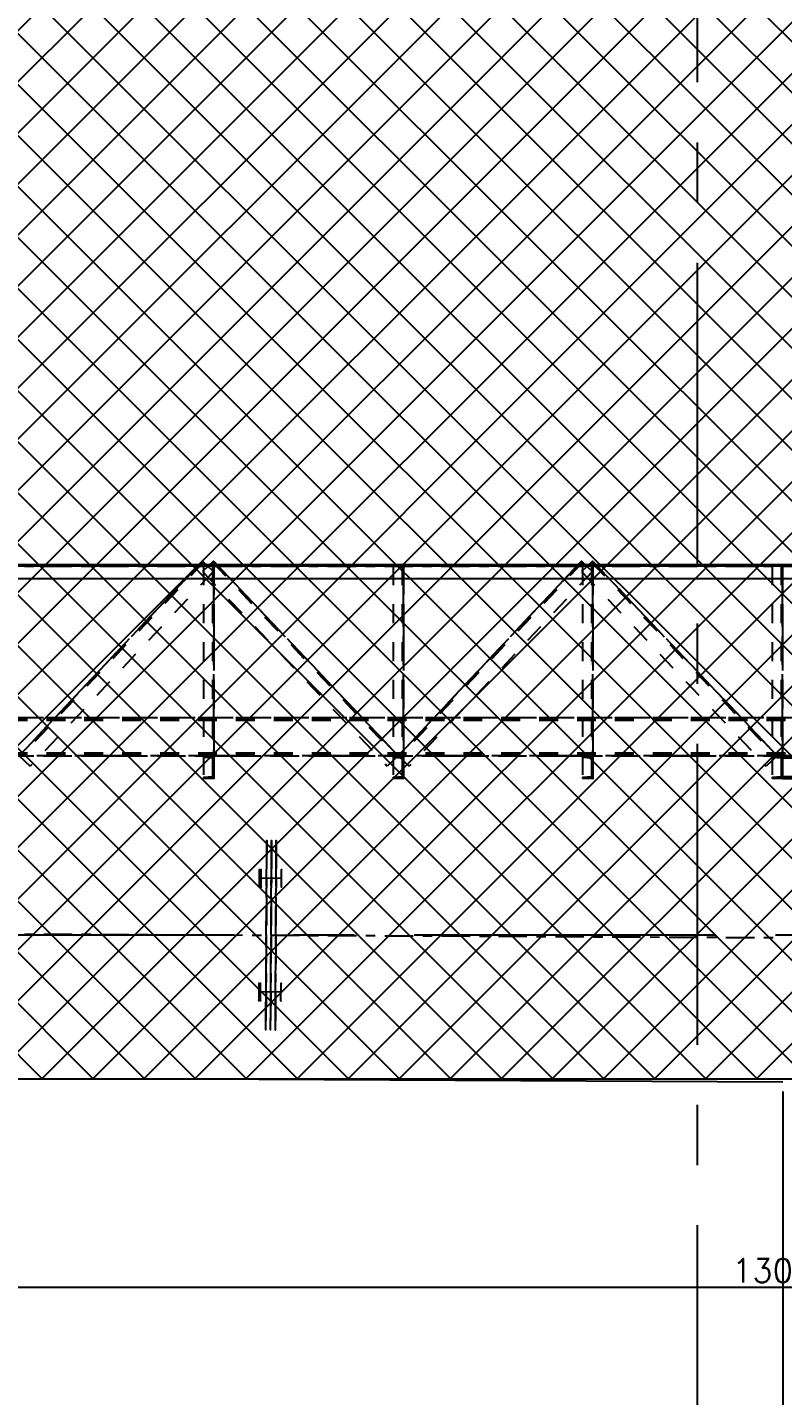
# Model space of a CAD drawing. Header units: millimetres. Extents: x 2368 to 8313, y 7493 to 11698.
# Drawn here: x 5136.9 to 5216.6, y 11022.9 to 11167.3 of the extents above; entities that cross this region are included whole.
import ezdxf

# ---------------------------------------------------------------- set-up
doc = ezdxf.new("R2010")
doc.units = ezdxf.units.MM
for name, pattern in [('CENTER', [50.8, 31.75, -6.35, 6.35, -6.35]), ('XKITLINE00', [0]), ('XKITLINE02', [4, 2, -2]), ('XKITLINE03', [6, 3, -1, 1, -1])]:
    doc.linetypes.add(name, pattern=pattern)
doc.styles.add('ROMANS', font='romans.shx')
doc.dimstyles.new('MD300', dxfattribs={"dimtxt": 2.5, "dimasz": 2.5, "dimexe": 1, "dimexo": 1, "dimgap": 0.5, "dimtad": 1, "dimdec": 1, "dimlfac": 50, "dimrnd": 0.5, "dimdsep": 46, "dimtxsty": 'ROMANS', "dimcen": 1, "dimclrd": 146, "dimclre": 146, "dimclrt": 30, "dimadec": 1, "dimazin": 2, "dimtfac": 1, "dimtdec": 1, "dimtmove": 0, "dimatfit": 1, "dimfxl": 1, "dimtolj": 1, "dimtzin": 0, "dimlwd": -1, "dimlwe": -1, "dimarcsym": 0})

# ---------------------------------------------------------------- blocks, each defined once
blk = doc.blocks.new('*D28')
at = {"color": 146, "transparency": 16777216}
for p, q in [((4264.13, 11249.2), (4264.13, 10991.04)), ((5216.59, 11054.98), (5216.59, 10991.04)), ((5214.09, 10992.04), (4266.63, 10992.04))]:
    blk.add_line(p, q, dxfattribs=at)
for points in [[(4266.63, 10992.45), (4266.63, 10991.62), (4264.13, 10992.04)], [(5214.09, 10992.45), (5214.09, 10991.62), (5216.59, 10992.04)]]:
    blk.add_solid(points, dxfattribs=at)
at = {"layer": 'Defpoints', "color": 0, "transparency": 16777216}
for p in [(4264.13, 11250.2), (5216.59, 11055.98), (4264.13, 10992.04)]:
    blk.add_point(p, dxfattribs=at)
at = {"color": 30, "transparency": 16777216, "insert": (4740.36, 10993.79), "char_height": 2.5, "attachment_point": 5, "style": 'ROMANS'}
blk.add_mtext('\\A1;47623', dxfattribs=at)
blk = doc.blocks.new('*D36')
at = {"color": 146, "transparency": 16777216}
for p, q in [((3888.59, 11276.27), (3888.59, 10979.26)), ((5216.59, 11054.98), (5216.59, 10979.26)), ((3891.09, 10980.26), (5214.09, 10980.26))]:
    blk.add_line(p, q, dxfattribs=at)
for points in [[(3891.09, 10980.68), (3891.09, 10979.85), (3888.59, 10980.26)], [(5214.09, 10980.68), (5214.09, 10979.85), (5216.59, 10980.26)]]:
    blk.add_solid(points, dxfattribs=at)
at = {"layer": 'Defpoints', "color": 0, "transparency": 16777216}
for p in [(3888.59, 11277.27), (5216.59, 11055.98), (5216.59, 10980.26)]:
    blk.add_point(p, dxfattribs=at)
at = {"color": 30, "transparency": 16777216, "insert": (4552.59, 10982.01), "char_height": 2.5, "attachment_point": 5, "style": 'ROMANS'}
blk.add_mtext('\\A1;66400', dxfattribs=at)
blk = doc.blocks.new('*D38')
at = {"color": 146, "transparency": 16777216}
for p, q in [((3888.58, 11276.27), (3888.58, 10968.16)), ((6544.59, 11276.27), (6544.59, 10968.16)), ((6542.09, 10969.16), (3891.08, 10969.16))]:
    blk.add_line(p, q, dxfattribs=at)
for points in [[(3891.08, 10969.58), (3891.08, 10968.75), (3888.58, 10969.16)], [(6542.09, 10969.58), (6542.09, 10968.75), (6544.59, 10969.16)]]:
    blk.add_solid(points, dxfattribs=at)
at = {"layer": 'Defpoints', "color": 0, "transparency": 16777216}
for p in [(3888.58, 11277.27), (6544.59, 11277.27), (3888.58, 10969.16)]:
    blk.add_point(p, dxfattribs=at)
at = {"color": 30, "transparency": 16777216, "insert": (5216.59, 10970.91), "char_height": 2.5, "attachment_point": 5, "style": 'ROMANS'}
blk.add_mtext('\\A1;132800', dxfattribs=at)
blk = doc.blocks.new('*D44')
at = {"color": 146, "transparency": 16777216}
for p, q in [((5086.59, 11055.61), (5086.59, 11033.33)), ((5346.59, 11055.28), (5346.59, 11033.33)), ((5089.09, 11034.33), (5344.09, 11034.33))]:
    blk.add_line(p, q, dxfattribs=at)
for points in [[(5089.09, 11034.75), (5089.09, 11033.92), (5086.59, 11034.33)], [(5344.09, 11034.75), (5344.09, 11033.92), (5346.59, 11034.33)]]:
    blk.add_solid(points, dxfattribs=at)
at = {"layer": 'Defpoints', "color": 0, "transparency": 16777216}
for p in [(5086.59, 11056.61), (5346.59, 11056.28), (5346.59, 11034.33)]:
    blk.add_point(p, dxfattribs=at)
at = {"color": 30, "transparency": 16777216, "insert": (5216.59, 11036.08), "char_height": 2.5, "attachment_point": 5, "style": 'ROMANS'}
blk.add_mtext('\\A1;13000', dxfattribs=at)

msp = doc.modelspace()

# ---------------------------------------------------------------- hatches: boundary and pattern name
h = msp.add_hatch()
h.set_pattern_fill('ANSI37', color=1, scale=1.2, style=0)
h.set_pattern_definition([(45, (2834.9725, 7335.82), (-2.6940768, 2.6940768), []), (135, (2834.9725, 7335.82), (-2.6940768, -2.6940768), [])])
h.paths.add_polyline_path([(5346.5882, 11056.2805), (5346.5882, 11216.2805), (5086.5882, 11216.2805), (5086.5882, 11056.2805)])

# ---------------------------------------------------------------- linework, layer by layer
at = {"color": 6, "linetype": 'CENTER'}
for p, q in [((5207.5882, 10907.5139), (5207.5882, 11495.735)), ((3247.3048, 11071.5205), (7181.1218, 11071.5205))]:
    msp.add_line(p, q, dxfattribs=at)
at = {"color": 3, "linetype": 'XKITLINE02'}
for p, q in [((5368.572, 11110.5862), (5060.5555, 11110.5862)), ((5216.5592, 11110.5862), (5060.5555, 11110.5862)), ((5368.572, 11110.4162), (5060.5555, 11110.4162)), ((5216.5592, 11110.4162), (5060.5555, 11110.4162)), ((5346.5882, 11110.5862), (5086.5882, 11110.5862)), ((5155.3565, 11110.9644), (5136.0091, 11090.4162)), ((5155.3565, 11110.9644), (5136.0091, 11090.4162)), ((5155.473, 11110.8547), (5136.1256, 11090.3065)), ((5155.473, 11110.8547), (5136.1256, 11090.3065)), ((5156.5214, 11109.8675), (5137.174, 11089.3193)), ((5156.5214, 11109.8675), (5137.174, 11089.3193)), ((5155.3565, 11110.9644), (5156.5214, 11109.8675)), ((5155.3565, 11110.9644), (5156.5214, 11109.8675)), ((5156.5192, 11110.9666), (5155.3582, 11109.8656)), ((5155.3582, 11109.8656), (5174.8482, 11089.3151)), ((5156.5192, 11110.9666), (5155.3583, 11109.8656)), ((5155.3583, 11109.8656), (5174.8482, 11089.3151)), ((5155.4591, 11110.4161), (5155.4592, 11088.0162)), ((5155.4591, 11110.4161), (5155.4591, 11088.0161)), ((5156.5591, 11110.4161), (5155.4591, 11110.4161)), ((5156.5592, 11110.4161), (5155.4592, 11110.4161)), ((5156.4031, 11110.8565), (5175.893, 11090.306)), ((5156.4031, 11110.8565), (5175.893, 11090.306)), ((5156.4191, 11110.4161), (5156.4192, 11088.0162)), ((5156.4191, 11110.4161), (5156.4191, 11088.0161)), ((5156.5192, 11110.9666), (5176.0091, 11090.4161)), ((5156.5192, 11110.9666), (5176.0091, 11090.4161)), ((5156.5591, 11110.4161), (5156.5592, 11088.0162)), ((5156.5591, 11110.4161), (5156.5591, 11088.0161)), ((5175.4591, 11110.4161), (5175.4592, 11088.0162)), ((5175.4591, 11110.4161), (5175.4591, 11088.0161)), ((5176.5591, 11110.4161), (5175.4591, 11110.4161)), ((5176.5592, 11110.4161), (5175.4592, 11110.4161)), ((5195.3565, 11110.9644), (5176.0091, 11090.4162)), ((5195.3565, 11110.9644), (5176.0091, 11090.4162)), ((5195.473, 11110.8547), (5176.1256, 11090.3065)), ((5195.473, 11110.8547), (5176.1256, 11090.3065)), ((5176.4191, 11110.4161), (5176.4192, 11088.0162)), ((5176.4191, 11110.4161), (5176.4191, 11088.0161)), ((5176.5591, 11110.4161), (5176.5592, 11088.0162)), ((5176.5591, 11110.4161), (5176.5591, 11088.0161)), ((5196.5214, 11109.8675), (5177.174, 11089.3193)), ((5196.5214, 11109.8675), (5177.174, 11089.3193)), ((5195.3565, 11110.9644), (5196.5214, 11109.8675)), ((5195.3565, 11110.9644), (5196.5214, 11109.8675)), ((5196.5192, 11110.9667), (5195.3582, 11109.8656)), ((5195.3582, 11109.8656), (5214.8482, 11089.3151)), ((5196.5192, 11110.9667), (5195.3583, 11109.8656)), ((5195.3583, 11109.8656), (5214.8482, 11089.3151)), ((5195.4591, 11110.4161), (5195.4591, 11088.0161)), ((5196.5591, 11110.4161), (5195.4591, 11110.4161)), ((5195.4591, 11110.4161), (5195.4592, 11088.0162)), ((5196.5592, 11110.4161), (5195.4592, 11110.4161)), ((5196.4031, 11110.8566), (5215.893, 11090.3061)), ((5196.4031, 11110.8566), (5215.893, 11090.3061)), ((5196.4191, 11110.4161), (5196.4191, 11088.0161)), ((5196.4191, 11110.4161), (5196.4192, 11088.0162)), ((5196.5192, 11110.9667), (5216.0091, 11090.4162)), ((5196.5192, 11110.9667), (5216.0091, 11090.4162)), ((5196.5591, 11110.4161), (5196.5591, 11088.0161)), ((5196.5591, 11110.4161), (5196.5592, 11088.0162)), ((5215.4591, 11110.4161), (5215.4591, 11088.0161)), ((5216.5591, 11110.4161), (5215.4591, 11110.4161)), ((5215.4591, 11110.4161), (5215.4592, 11088.0162)), ((5216.5592, 11110.4161), (5215.4592, 11110.4161)), ((5216.4191, 11110.4161), (5216.4191, 11088.0161)), ((5216.4191, 11110.4161), (5216.4192, 11088.0162)), ((5216.5591, 11110.4161), (5216.5591, 11088.0161)), ((5216.5591, 11110.4161), (5216.5592, 11088.0162)), ((5216.5592, 11110.5862), (5216.5592, 11109.0862)), ((5216.5592, 11110.5862), (5216.5592, 11109.0862)), ((5216.5592, 11110.5862), (5216.5592, 11110.5862)), ((5216.5592, 11110.4162), (5216.5592, 11109.0862)), ((5216.5592, 11110.4162), (5216.5592, 11110.4162)), ((5368.572, 11109.0862), (5060.5555, 11109.0862)), ((5216.5592, 11109.0862), (5060.5555, 11109.0862)), ((5346.5882, 11109.0862), (5086.5882, 11109.0862)), ((5368.8773, 11094.4162), (5060.5555, 11094.4162)), ((5368.8773, 11094.4162), (5060.5555, 11094.4162)), ((5368.8773, 11094.2462), (5060.5555, 11094.2462)), ((5368.8773, 11094.2462), (5060.5555, 11094.2462)), ((5368.8773, 11094.1398), (5060.5555, 11094.1398)), ((5368.8773, 11094.1398), (5060.5555, 11094.1398)), ((5346.5882, 11094.4162), (5086.5882, 11094.4162)), ((5368.8773, 11090.6926), (5060.5555, 11090.6926)), ((5368.8773, 11090.6926), (5060.5555, 11090.6926)), ((5368.8773, 11090.5862), (5060.5555, 11090.5862)), ((5368.8773, 11090.5862), (5060.5555, 11090.5862)), ((5364.6959, 11090.4162), (5060.5555, 11090.4162)), ((5368.8773, 11090.4162), (5060.5555, 11090.4162)), ((5086.5882, 11090.4162), (5346.5882, 11090.4162)), ((5136.0091, 11090.4162), (5137.174, 11089.3193)), ((5136.0091, 11090.4162), (5137.174, 11089.3193)), ((5155.4591, 11090.4162), (5155.4591, 11090.2802)), ((5156.5591, 11090.4162), (5155.4591, 11090.4162)), ((5155.4591, 11090.4162), (5155.4591, 11090.2802)), ((5155.4591, 11090.2802), (5156.4191, 11090.2034)), ((5155.4591, 11090.2802), (5155.4591, 11090.2802)), ((5155.4591, 11090.2802), (5156.4191, 11090.2034)), ((5156.4191, 11090.2034), (5156.4191, 11088.229)), ((5156.4191, 11090.2034), (5156.4191, 11090.2034)), ((5156.4191, 11090.2034), (5156.4191, 11088.229)), ((5156.5591, 11090.4162), (5156.5591, 11088.0161)), ((5156.5591, 11090.4162), (5156.5591, 11088.0161)), ((5176.0091, 11090.4161), (5174.8482, 11089.3151)), ((5176.0091, 11090.4161), (5174.8482, 11089.3151)), ((5175.4591, 11090.4162), (5175.4591, 11090.2802)), ((5176.5591, 11090.4162), (5175.4591, 11090.4162)), ((5175.4591, 11090.4162), (5175.4591, 11090.2802)), ((5175.4591, 11090.2802), (5176.4191, 11090.2034)), ((5175.4591, 11090.2802), (5175.4591, 11090.2802)), ((5175.4591, 11090.2802), (5176.4191, 11090.2034)), ((5176.0091, 11090.4162), (5177.174, 11089.3193)), ((5176.0091, 11090.4162), (5177.174, 11089.3193)), ((5176.4191, 11090.2034), (5176.4191, 11088.229)), ((5176.4191, 11090.2034), (5176.4191, 11090.2034)), ((5176.4191, 11090.2034), (5176.4191, 11088.229)), ((5176.5591, 11090.4162), (5176.5591, 11088.0161)), ((5176.5591, 11090.4162), (5176.5591, 11088.0161)), ((5195.4591, 11090.4162), (5195.4591, 11090.2802)), ((5196.5591, 11090.4162), (5195.4591, 11090.4162)), ((5195.4591, 11090.4162), (5195.4591, 11090.2802)), ((5195.4591, 11090.2802), (5196.4191, 11090.2034)), ((5195.4591, 11090.2802), (5195.4591, 11090.2802)), ((5195.4591, 11090.2802), (5196.4191, 11090.2034)), ((5196.4191, 11090.2034), (5196.4191, 11088.229)), ((5196.4191, 11090.2034), (5196.4191, 11090.2034)), ((5196.4191, 11090.2034), (5196.4191, 11088.229)), ((5196.5591, 11090.4162), (5196.5591, 11088.0161)), ((5196.5591, 11090.4162), (5196.5591, 11088.0161)), ((5216.0091, 11090.4162), (5214.8482, 11089.3151)), ((5216.0091, 11090.4162), (5214.8482, 11089.3151)), ((5215.4591, 11090.4162), (5215.4591, 11090.2802)), ((5216.5593, 11090.4162), (5215.4591, 11090.4162)), ((5215.4591, 11090.2802), (5216.4191, 11090.2034)), ((5215.4591, 11090.2802), (5215.4593, 11090.2802)), ((5215.4593, 11090.4162), (5215.4593, 11090.2802)), ((5215.4593, 11090.2802), (5216.4193, 11090.2034)), ((5216.4191, 11090.2034), (5216.4191, 11088.229)), ((5216.4191, 11090.2034), (5216.4193, 11090.2034)), ((5216.4193, 11090.2034), (5216.4193, 11088.229)), ((5216.5591, 11090.4162), (5216.5591, 11088.0161)), ((5216.5593, 11090.4162), (5216.5593, 11090.2034)), ((5216.5593, 11090.4162), (5216.5593, 11088.0161)), ((5216.5593, 11090.4162), (5236.5593, 11090.4162)), ((5216.5593, 11090.4162), (5216.5593, 11088.0161)), ((5216.5593, 11090.2802), (5236.5593, 11090.2802)), ((5216.5593, 11090.2034), (5236.5593, 11090.2034)), ((5155.4591, 11088.1522), (5156.4191, 11088.229)), ((5155.4591, 11088.1522), (5156.4191, 11088.229)), ((5155.4591, 11088.1522), (5155.4591, 11088.0161)), ((5155.4591, 11088.1522), (5155.4591, 11088.1522)), ((5155.4591, 11088.1522), (5155.4591, 11088.0161)), ((5156.4191, 11088.229), (5156.4191, 11088.229)), ((5175.4591, 11088.1522), (5176.4191, 11088.229)), ((5175.4591, 11088.1522), (5176.4191, 11088.229)), ((5175.4591, 11088.1522), (5175.4591, 11088.0161)), ((5175.4591, 11088.1522), (5175.4591, 11088.1522)), ((5175.4591, 11088.1522), (5175.4591, 11088.0161)), ((5176.4191, 11088.229), (5176.4191, 11088.229)), ((5195.4591, 11088.1522), (5196.4191, 11088.229)), ((5195.4591, 11088.1522), (5196.4191, 11088.229)), ((5195.4591, 11088.1522), (5195.4591, 11088.0161)), ((5195.4591, 11088.1522), (5195.4591, 11088.1522)), ((5195.4591, 11088.1522), (5195.4591, 11088.0161)), ((5196.4191, 11088.229), (5196.4191, 11088.229)), ((5215.4591, 11088.1522), (5216.4191, 11088.229)), ((5215.4591, 11088.1522), (5215.4591, 11088.0161)), ((5215.4591, 11088.1522), (5215.4593, 11088.1522)), ((5215.4593, 11088.1522), (5216.4193, 11088.229)), ((5215.4593, 11088.1522), (5215.4593, 11088.0161)), ((5216.4191, 11088.229), (5216.4193, 11088.229)), ((5216.5593, 11088.229), (5236.5593, 11088.229)), ((5216.5593, 11088.1522), (5236.5593, 11088.1522)), ((5156.5591, 11088.0161), (5155.4591, 11088.0161)), ((5156.5591, 11088.0161), (5155.4591, 11088.0161)), ((5156.5592, 11088.0162), (5155.4592, 11088.0162)), ((5176.5591, 11088.0161), (5175.4591, 11088.0161)), ((5176.5591, 11088.0161), (5175.4591, 11088.0161)), ((5176.5592, 11088.0162), (5175.4592, 11088.0162)), ((5196.5591, 11088.0161), (5195.4591, 11088.0161)), ((5196.5591, 11088.0161), (5195.4591, 11088.0161)), ((5196.5592, 11088.0162), (5195.4592, 11088.0162)), ((5216.5591, 11088.0161), (5215.4591, 11088.0161)), ((5216.5593, 11088.0161), (5215.4591, 11088.0161)), ((5216.5592, 11088.0162), (5215.4592, 11088.0162)), ((5216.5593, 11088.0161), (5236.5593, 11088.0161))]:
    msp.add_line(p, q, dxfattribs=at)
at = {"color": 1, "linetype": 'XKITLINE03'}
for p, q in [((5060.5555, 11110.4162), (5368.572, 11110.4162)), ((5216.5592, 11110.4162), (5060.5555, 11110.4162)), ((5155.3565, 11110.9644), (5136.0091, 11090.4162)), ((5136.0091, 11090.4162), (5155.3565, 11110.9644)), ((5176.0091, 11090.4161), (5156.5192, 11110.9666)), ((5156.5192, 11110.9666), (5176.0091, 11090.4161)), ((5156.5591, 11110.4161), (5156.5591, 11088.0162)), ((5156.5591, 11088.0161), (5156.5591, 11110.4161)), ((5195.3565, 11110.9644), (5176.0091, 11090.4162)), ((5176.0091, 11090.4162), (5195.3565, 11110.9644)), ((5176.5591, 11110.4161), (5176.5591, 11088.0162)), ((5176.5591, 11088.0161), (5176.5591, 11110.4161)), ((5196.5192, 11110.9667), (5216.0091, 11090.4162)), ((5216.0091, 11090.4162), (5196.5192, 11110.9667)), ((5196.5591, 11088.0161), (5196.5591, 11110.4161)), ((5196.5591, 11110.4161), (5196.5591, 11088.0162)), ((5216.5591, 11088.0161), (5216.5591, 11110.4161)), ((5216.5591, 11110.4161), (5216.5591, 11088.0162)), ((5368.8773, 11090.4162), (5060.5555, 11090.4162)), ((5060.5555, 11090.4162), (5368.8773, 11090.4162)), ((5156.5591, 11090.4162), (5156.5591, 11090.4162)), ((5176.5591, 11090.4162), (5176.5591, 11090.4162)), ((5196.5591, 11090.4162), (5196.5591, 11090.4162)), ((5216.5591, 11090.4162), (5216.5593, 11090.4162)), ((5216.5593, 11090.4162), (5236.5593, 11090.4162))]:
    msp.add_line(p, q, dxfattribs=at)
at = {"color": 8, "linetype": 'XKITLINE03'}
for p, q in [((5162.1351, 11081.4834), (5162.0869, 11071.4835)), ((5162.1234, 11079.0459), (5162.1352, 11081.4834)), ((5162.1352, 11081.4834), (5162.1351, 11081.4834)), ((5162.6351, 11081.481), (5162.5869, 11071.4811)), ((5162.6234, 11079.0435), (5162.6351, 11081.481)), ((5162.6351, 11081.481), (5162.6351, 11081.481)), ((5162.6351, 11081.481), (5162.6351, 11081.481)), ((5162.6351, 11081.481), (5162.6351, 11081.481)), ((5163.1351, 11081.4786), (5163.0869, 11071.4787)), ((5163.1234, 11079.0411), (5163.1351, 11081.4786)), ((5163.1351, 11081.4786), (5163.1351, 11081.4786)), ((5161.3714, 11076.567), (5161.3803, 11078.407)), ((5161.3803, 11078.407), (5161.3803, 11078.407)), ((5161.5314, 11076.5662), (5161.5403, 11078.4062)), ((5161.5403, 11078.4062), (5161.5403, 11078.4062)), ((5162.118, 11077.9229), (5162.1234, 11079.0459)), ((5162.618, 11077.9205), (5162.6234, 11079.0435)), ((5163.118, 11077.918), (5163.1234, 11079.0411)), ((5163.6914, 11076.5558), (5163.7003, 11078.3958)), ((5163.7003, 11078.3958), (5163.7003, 11078.3958)), ((5163.6158, 11077.4762), (5161.6159, 11077.4858)), ((5162.0869, 11071.4835), (5162.112, 11076.6929)), ((5162.112, 11076.6929), (5162.118, 11077.9229)), ((5162.5869, 11071.4811), (5162.612, 11076.6905)), ((5162.612, 11076.6905), (5162.618, 11077.9205)), ((5163.0869, 11071.4787), (5163.112, 11076.6881)), ((5163.112, 11076.6881), (5163.118, 11077.918)), ((5161.3714, 11076.567), (5161.3714, 11076.567)), ((5161.5314, 11076.5662), (5161.5314, 11076.5662)), ((5163.6914, 11076.5558), (5163.6914, 11076.5558)), ((5006.5906, 11072.2337), (5216.5882, 11071.2206)), ((5006.5906, 11072.2337), (5216.5881, 11071.2206)), ((5162.0869, 11071.4835), (5162.0387, 11061.4836)), ((5162.0618, 11066.2741), (5162.0869, 11071.4835)), ((5162.5869, 11071.4811), (5162.5387, 11061.4812)), ((5162.5618, 11066.2717), (5162.5869, 11071.4811)), ((5163.0869, 11071.4787), (5163.0386, 11061.4788)), ((5163.0618, 11066.2693), (5163.0869, 11071.4787)), ((5161.3135, 11064.5671), (5161.3224, 11066.4071)), ((5161.3224, 11066.4071), (5161.3224, 11066.4071)), ((5161.4735, 11064.5664), (5161.4824, 11066.4064)), ((5161.4824, 11066.4064), (5161.4824, 11066.4064)), ((5163.5579, 11065.4763), (5161.558, 11065.486)), ((5162.0504, 11063.9211), (5162.0558, 11065.0441)), ((5162.0558, 11065.0441), (5162.0618, 11066.2741)), ((5162.5504, 11063.9187), (5162.5558, 11065.0417)), ((5162.5558, 11065.0417), (5162.5618, 11066.2717)), ((5163.0504, 11063.9163), (5163.0558, 11065.0393)), ((5163.0558, 11065.0393), (5163.0618, 11066.2693)), ((5163.6335, 11064.556), (5163.6424, 11066.3959)), ((5163.6424, 11066.3959), (5163.6424, 11066.3959)), ((5161.3135, 11064.5671), (5161.3135, 11064.5671)), ((5161.4735, 11064.5664), (5161.4735, 11064.5664)), ((5162.0387, 11061.4836), (5162.0504, 11063.9211)), ((5162.5387, 11061.4812), (5162.5504, 11063.9187)), ((5163.0387, 11061.4788), (5163.0504, 11063.9163)), ((5163.6335, 11064.556), (5163.6335, 11064.556)), ((5162.5387, 11061.4812), (5162.5387, 11061.4812)), ((5162.5387, 11061.4812), (5162.5387, 11061.4812))]:
    msp.add_line(p, q, dxfattribs=at)
at = {"color": 8, "linetype": 'XKITLINE00'}
msp.add_line((5216.5882, 11055.9804), (5154.3718, 11056.2805), dxfattribs=at)
at = {"color": 1}
msp.add_lwpolyline([(5086.5882, 11216.2805), (5346.5882, 11216.2805), (5346.5882, 11056.2805), (5086.5882, 11056.2805)], close=True, dxfattribs=at)
at = {"color": 1, "linetype": 'XKITLINE00'}
for centre in [(5155.3565, 11110.9644), (5155.3565, 11110.9644), (5156.5192, 11110.9666), (5156.5192, 11110.9666), (5156.5591, 11110.4161), (5156.5591, 11110.4161), (5176.5591, 11110.4161), (5176.5591, 11110.4161), (5195.3565, 11110.9644), (5195.3565, 11110.9644), (5196.5192, 11110.9667), (5196.5192, 11110.9667), (5196.5591, 11110.4161), (5196.5591, 11110.4161), (5216.5591, 11110.4161), (5216.5591, 11110.4161), (5216.5592, 11110.4162), (5156.5591, 11090.4162), (5176.0091, 11090.4162), (5176.0091, 11090.4162), (5176.0091, 11090.4161), (5176.0091, 11090.4161), (5176.5591, 11090.4162), (5196.5591, 11090.4162), (5216.0091, 11090.4162), (5216.0091, 11090.4162), (5216.5591, 11090.4162), (5216.5593, 11090.4162), (5156.5591, 11088.0162), (5156.5591, 11088.0161), (5176.5591, 11088.0162), (5176.5591, 11088.0161), (5196.5591, 11088.0161), (5196.5591, 11088.0162), (5216.5591, 11088.0161), (5216.5591, 11088.0162)]:
    msp.add_circle(centre, 0.004, dxfattribs=at)
at = {"color": 8, "linetype": 'XKITLINE00'}
for centre in [(5162.1351, 11081.4834), (5162.1352, 11081.4834), (5162.1352, 11081.4834), (5162.6351, 11081.481), (5162.6351, 11081.481), (5162.6351, 11081.481), (5162.6351, 11081.481), (5162.6351, 11081.481), (5163.1351, 11081.4786), (5163.1351, 11081.4786), (5163.1351, 11081.4786), (5161.3803, 11078.407), (5161.3803, 11078.407), (5161.5403, 11078.4062), (5161.5403, 11078.4062), (5162.1234, 11079.0459), (5162.1234, 11079.0459), (5162.6234, 11079.0435), (5162.6234, 11079.0435), (5163.1234, 11079.0411), (5163.1234, 11079.0411), (5163.7003, 11078.3958), (5163.7003, 11078.3958), (5161.6159, 11077.4858), (5162.112, 11076.6929), (5162.112, 11076.6929), (5162.118, 11077.9229), (5162.118, 11077.9229), (5162.612, 11076.6905), (5162.612, 11076.6905), (5162.618, 11077.9205), (5162.618, 11077.9205), (5163.112, 11076.6881), (5163.112, 11076.6881), (5163.118, 11077.918), (5163.118, 11077.918), (5163.6158, 11077.4762), (5161.3714, 11076.567), (5161.3714, 11076.567), (5161.5314, 11076.5662), (5161.5314, 11076.5662), (5163.6914, 11076.5558), (5163.6914, 11076.5558), (5162.0869, 11071.4835), (5162.0869, 11071.4835), (5162.0869, 11071.4835), (5162.0869, 11071.4835), (5162.5869, 11071.4811), (5162.5869, 11071.4811), (5162.5869, 11071.4811), (5162.5869, 11071.4811), (5163.0869, 11071.4787), (5163.0869, 11071.4787), (5163.0869, 11071.4787), (5163.0869, 11071.4787), (5161.3224, 11066.4071), (5161.3224, 11066.4071), (5161.4824, 11066.4064), (5161.4824, 11066.4064), (5161.558, 11065.486), (5162.0558, 11065.0441), (5162.0558, 11065.0441), (5162.0618, 11066.2741), (5162.0618, 11066.2741), (5162.5558, 11065.0417), (5162.5558, 11065.0417), (5162.5618, 11066.2717), (5162.5618, 11066.2717), (5163.0558, 11065.0393), (5163.0558, 11065.0393), (5163.0618, 11066.2693), (5163.0618, 11066.2693), (5163.5579, 11065.4763), (5163.6424, 11066.3959), (5163.6424, 11066.3959), (5161.3135, 11064.5671), (5161.3135, 11064.5671), (5161.4735, 11064.5664), (5161.4735, 11064.5664), (5162.0504, 11063.9211), (5162.0504, 11063.9211), (5162.5504, 11063.9187), (5162.5504, 11063.9187), (5163.0504, 11063.9163), (5163.0504, 11063.9163), (5163.6335, 11064.556), (5163.6335, 11064.556), (5162.0387, 11061.4836), (5162.0387, 11061.4836), (5162.5387, 11061.4812), (5162.5387, 11061.4812), (5162.5387, 11061.4812), (5162.5387, 11061.4812), (5163.0386, 11061.4788), (5163.0387, 11061.4788)]:
    msp.add_circle(centre, 0.004, dxfattribs=at)

# ---------------------------------------------------------------- dimensions: what is measured, and where the dimension line sits
for base, p1, p2, picture, middle in [((3888.5836, 10969.1621), (6544.5882, 11277.2708), (3888.5836, 11277.2703), '*D38', (5216.5859, 10970.9121)), ((5216.5882, 10980.2647), (3888.5882, 11277.2717), (5216.5882, 11055.9804), '*D36', (4552.5882, 10982.0147)), ((4264.1289, 10992.0378), (5216.5882, 11055.9804), (4264.1289, 11250.201), '*D28', (4740.3585, 10993.7878)), ((5346.5882, 11034.3346), (5086.5882, 11056.6076), (5346.5882, 11056.2805), '*D44', (5216.5882, 11036.0846))]:
    dim = msp.add_linear_dim(base=base, p1=p1, p2=p2, dimstyle='MD300')
    dim.commit()
    dim.dimension.update_dxf_attribs({"geometry": picture, "text_midpoint": middle})

doc.saveas('drawing.dxf')
